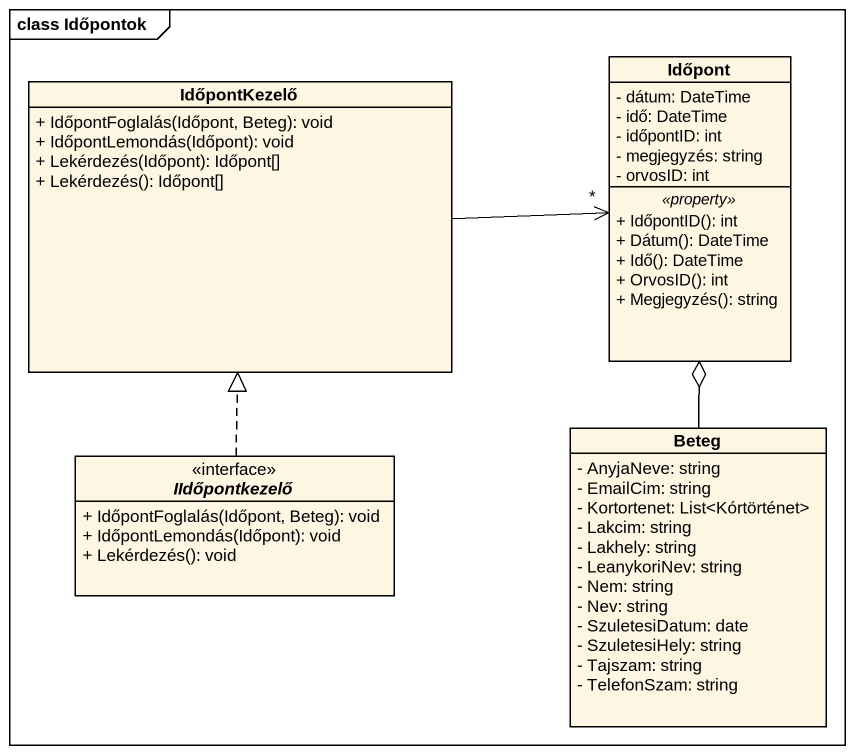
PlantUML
@startuml
mainframe class Időpontok
hide circle
hide empty members
skinparam classAttributeIconSize 0
class IdőpontKezelő {
  + IdőpontFoglalás(Időpont, Beteg): void
  + IdőpontLemondás(Időpont): void
  + Lekérdezés(Időpont): Időpont[]
  + Lekérdezés(): Időpont[]
}
class Időpont {
  - dátum: DateTime
  - idő: DateTime
  - időpontID: int
  - megjegyzés: string
  - orvosID: int
  .. <<property>> ..
  + IdőpontID(): int
  + Dátum(): DateTime
  + Idő(): DateTime
  + OrvosID(): int
  + Megjegyzés(): string
}
class Beteg {
  - AnyjaNeve: string
  - EmailCim: string
  - Kortortenet: List<Kórtörténet>
  - Lakcim: string
  - Lakhely: string
  - LeanykoriNev: string
  - Nem: string
  - Nev: string
  - SzuletesiDatum: date
  - SzuletesiHely: string
  - Tajszam: string
  - TelefonSzam: string
}
interface IIdőpontkezelő <<interface>> {
  + IdőpontFoglalás(Időpont, Beteg): void
  + IdőpontLemondás(Időpont): void
  + Lekérdezés(): void
}
IdőpontKezelő -right-> "*" Időpont
Beteg -up-o Időpont
IIdőpontkezelő .up.|> IdőpontKezelő
@enduml
